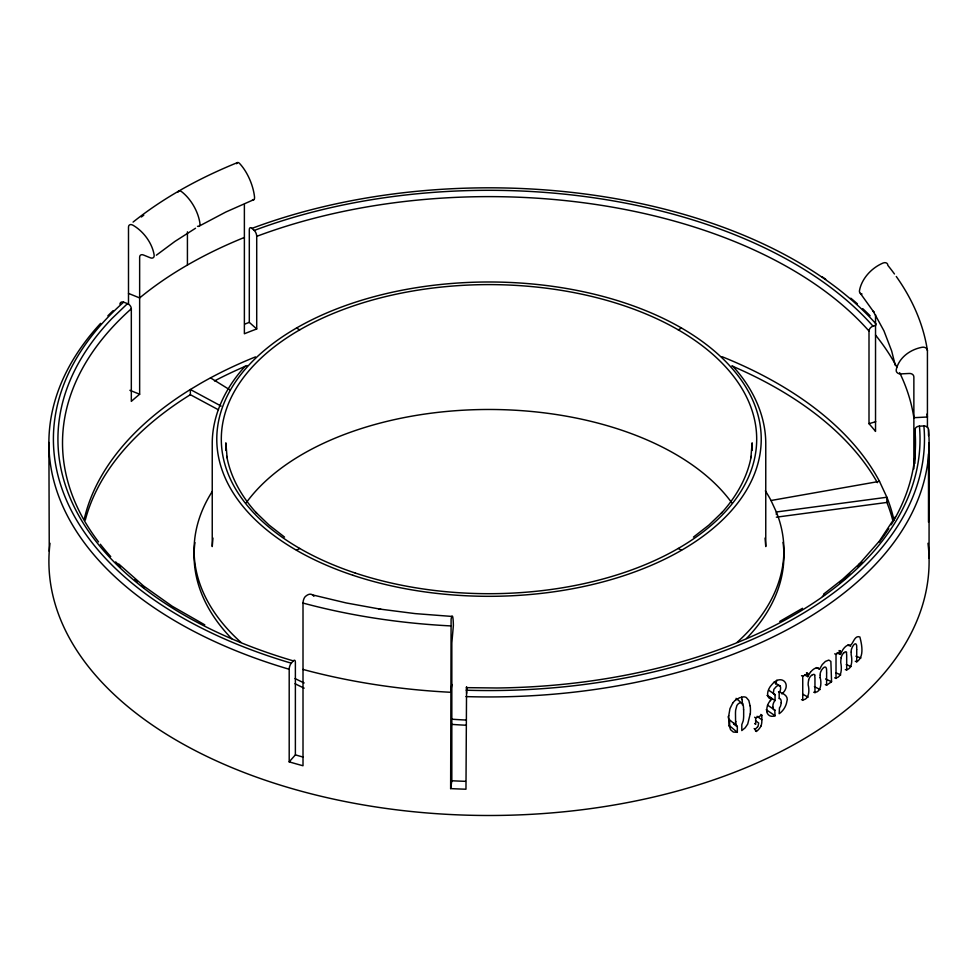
<?xml version="1.0" encoding="UTF-8"?>
<svg xmlns="http://www.w3.org/2000/svg" width="978" height="978" viewBox="0 0 978 978"><rect width="100%" height="100%" fill="white"/><g stroke="black" fill="none" stroke-linecap="round" stroke-linejoin="round"><path stroke-width="1.47" d="M128.497 303.95L128.497 227.043A4.535 3.032 50.5 0 1 132.825 225.148A31.761 21.247 50.5 0 1 154.145 255.001A4.535 3.032 50.5 0 1 150.478 257.85L143.363 254.965A4.535 3.032 50.5 0 0 139.646 257.165L139.646 394.244A426.494 246.236 0 0 0 131.321 401.359L131.321 308.755A4.535 3.105 48.4 0 0 127.507 303.62L123.705 302.19A4.535 3.105 48.4 0 0 119.915 304.146M313.877 596.323A31.761 10.954 -74.9 0 0 305.246 596.641A4.535 1.565 -74.9 0 0 303.009 603.059L303.009 765.75A440.1 254.084 0 0 1 289.195 761.862L289.195 669.245A4.535 1.687 -73.6 0 1 291.261 663.218L293.314 660.884A431.053 248.864 0 0 1 111.798 318.669L127.507 303.62M289.195 761.862L295.38 754.869L295.38 662.253A4.535 1.687 -73.6 0 0 293.314 660.884M466.677 693.304L466.567 686.837L465.968 789.209A440.1 254.084 0 0 1 450.638 788.598L451.102 619.208A31.761 2.262 -87.1 0 1 453.376 625.492L451.836 642.974L451.824 780.762L450.638 788.598M927.425 427.545L927.425 350.637A440.1 254.084 0 0 0 896.264 276.481M928.501 522.166L928.501 453.853M928.501 435.626L928.501 429.562A4.535 3.704 -5.2 0 0 923.965 425.992L919.43 426.127A431.053 248.864 0 0 1 496.775 687.986L466.445 687.656M929.063 558.022L929.1 442.851M737.326 732.339L729.649 725.847L729.661 719.906L737.339 726.397L737.326 732.339L733.292 732.045L730.554 729.698L729.05 725.101L728.634 717.828A55.709 38.215 -48.2 0 1 728.769 715.835M736.226 725.969L733.989 724.136L733.989 723.023M760.774 714.453L761.838 715.224L761.825 720.517A15.624 10.061 -53.6 0 1 761.055 725.933M856.728 649.404L856.704 646.837A23.973 10.758 -69.2 0 0 856.63 645.358C855.457 640.089 850.298 649.27 851.251 652.081M826.618 672.803L826.593 670.236A23.973 12.567 -64.2 0 0 826.496 668.756C825.493 663.341 819.209 671.752 820.249 675.089M856.728 649.722L856.728 661.813L855.298 661.275M820.151 677.644C821.875 683.255 820.872 693.353 813.708 692.265M826.618 673.121L826.606 685.211L825.31 684.588M781.312 702.656L780.578 705.982A5.135 3.166 -56.7 0 1 779.478 707.803L779.185 713.683A12.482 7.714 -57.5 0 0 783.989 708.757A12.042 7.237 -57.9 0 0 786.752 701.984C789.087 695.823 782.962 693.255 778.537 691.727M728.72 715.859L729.955 708.647L732.803 702.901M750.199 713.916L747.718 724.05L745.175 727.815L741.801 730.566L741.813 724.625L743.243 720.762A40.66 27.091 -50.8 0 0 743.659 716.483L743.671 709.784M212.959 538.047L212.238 546.58L212.238 442.851C212.483 414.134 225.967 387.007 245.221 366.212M776.838 680.175L775.676 684.148M451.824 684.441L450.638 692.277A440.1 254.084 0 0 1 303.009 669.441M841.178 657.766L840.835 660.358A37.763 18.521 -66.6 0 0 840.762 662.619C841.911 668.023 841.972 678.646 834.674 677.876M808.635 680.052L808.244 682.62A37.763 21.223 -61.3 0 0 808.158 684.869C809.772 690.688 808.977 700.969 801.52 699.71M847.853 645.113C852.865 648.548 853.366 634.319 859.882 637.008C861.887 644.722 864.405 657.094 856.728 661.813M836.997 652.949L840.395 654.429L842.73 649.893A10.709 4.976 -66.2 0 1 845.261 646.849A12.616 5.819 -66 0 1 846.471 645.871L848.256 645.028A8.276 3.875 -67.3 0 1 849.723 645.248L850.652 646.238M816.349 667.571L819.552 669.196L822.253 664.551L825.408 661.434L828.782 660.077L830.872 661.372L831.557 681.739L826.606 685.211M804.649 674.954L807.73 676.654L810.407 672.289M895.457 516.677L879.369 541.115L858.904 564.428M757.583 726.85L755.163 729.343L754.136 728.561M721.385 513.157C735.957 497.142 747.29 477.826 751.226 456.347L750.884 457.753L752.155 442.851L752.155 450.406M770.419 700.59L772.07 698.854L767.07 695.419M781.923 693.928C792.571 684.551 781.177 673.035 771.886 684.612A10.024 6.32 -55.1 0 0 768.463 697.326A8.032 5.061 -56 0 0 770.236 698.659L772.07 698.854M722.253 512.215L708.903 525.076L693.451 537.105M859.784 563.462L842.657 579.221L823.525 594.196M851.227 652.106A36.797 17.066 -68.3 0 0 851.153 654.661C852.425 659.832 852.278 670.309 845.31 669.685M133.069 222.092C164.524 196.969 200.282 177.69 237.495 162.58M156.358 255.209L174.866 241.456L195.539 228.253M839.038 650.553L840.395 651.14L836.019 654.429L836.019 678.487M735.517 700.101L739.588 697.754L743.622 696.862A10.403 6.883 -50.1 0 1 746.3 697.522L748.818 700.48L750.126 705.957M734.637 723.72L733.989 724.136M806.508 672.693L807.73 673.365L806.495 674.123M805.249 674.869L805.872 674.49M804.625 675.236L802.742 676.348L802.742 700.407M296.505 550.284L299.72 548.438M678.28 329.867L681.495 328.021M779.71 621.446L802.51 608.304M199.231 226.089L225.845 212.018L253.95 199.585M761.067 715.566L761.838 715.224M760.297 715.92L757.999 716.947M757.229 717.29L755.676 717.974L754.649 717.204M875.738 325.381L873.048 326.175A4.535 3.301 -41.4 0 0 869.002 331.065L869.002 423.682A426.494 246.236 0 0 1 875.53 431.408L875.53 314.72M869.002 423.682L875.738 421.701M765.346 490.834A294.916 170.27 0 0 1 771.031 500.504L879.491 481.359L886.875 497.252A408.339 235.747 0 0 1 894.051 520.443M729.649 725.847L728.977 725.945M776.349 517.179L886.875 502.447A408.339 235.747 0 0 1 892.633 519.795M451.897 616.433L415.112 613.597L378.865 608.964L380.907 609.27L346.163 602.937L312.495 594.893M766.764 711.752A12.384 7.897 -58 0 0 775.065 715.798L774.759 710.162A5.477 3.399 -56.2 0 1 773.427 709.258L772.791 707.216M855.909 656.201L860.946 658.035M846.276 664.624L851.178 666.568M128.497 293.412L139.646 297.923A426.494 246.236 0 0 1 244.378 237.446M129.891 390.295L139.646 394.244M836.007 672.852L840.762 674.918M834.674 653.83L836.019 654.429M736.055 698.353L742.4 703.61M825.591 678.964L831.557 681.739M814.393 686.654L820.151 689.576M221.138 406.078L190.355 389.501A408.339 235.747 0 0 0 84.206 519.294M255.466 356.897A408.339 235.747 0 0 0 200.258 383.584L190.355 389.501L190.355 394.696L218.461 409.819M802.608 694.123L808.158 697.167M801.52 675.664L802.742 676.348M204.805 624.856L172.238 606.262L143.57 585.956L118.778 564.013M296.505 328.021L299.72 329.867M678.28 548.438L681.495 550.284M210.514 377.875L229.854 389.843M774.026 682.118L779.649 685.81M768.745 690.285L775.065 694.551L775.065 700.554L767.485 695.431M767.485 705.101L775.065 710.224M766.226 709.747L775.065 715.713M757.094 716.299L761.838 719.771M755.542 720.688L758.671 723.011L758.17 725.7A4.487 2.922 -53.1 0 1 757.583 726.85M755.346 730.664L756.385 731.434A10.648 7.127 -53.8 0 0 761.006 726.006M754.649 723.561L755.676 724.343L755.676 717.974M284.549 537.105L269.097 525.076L255.747 512.215M256.713 328.963L256.713 236.346A4.535 2.017 69.4 0 0 254.243 230.453L251.774 228.253A4.535 2.017 69.4 0 0 249.304 229.757L249.304 322.373L256.713 328.963A426.494 246.236 0 0 0 244.378 333.767L244.378 204.341M732.779 366.212C752.033 387.007 765.517 414.134 765.762 442.851L765.762 546.58L765.04 538.047M256.615 513.157C242.043 497.142 230.71 477.826 226.774 456.347L227.116 457.753L225.845 442.851L225.845 450.406M860.395 293.4L874.075 312.471L873.22 311.236L883.953 330.87L891.667 350.98L895.273 365.369M819.552 669.196L818.476 668.133A8.276 4.487 -62.1 0 0 816.789 667.803L814.711 668.524A12.616 6.736 -60.8 0 0 813.329 669.417A10.709 5.746 -61 0 0 810.42 672.302M755.163 729.343L756.385 731.434M771.031 500.504L776.349 511.983L776.349 514.575M814.65 675.285L814.918 677.399A50.734 27.849 -62.3 0 1 814.955 678.805L814.967 692.925M846.41 652.632L846.655 654.722A50.734 24.144 -67.5 0 1 846.679 656.128L846.691 670.248M741.666 697.033L742.045 699.625M735.59 721.544L735.48 713.231A47.763 32.311 -49.5 0 1 735.652 710.126L736.837 705.639A3.875 2.604 -49.8 0 1 741.63 702.938M48.9 442.472L49.255 551.262M919.43 426.127A4.535 3.704 -5.2 0 0 914.907 429.965L914.907 463.376M913.868 468.865L913.868 376.946A4.535 3.692 -8.6 0 0 909.344 373.462L900.689 373.902A4.535 3.692 -8.6 0 1 896.227 369.806A31.761 25.831 -8.6 0 1 922.156 347.251A4.535 3.692 -8.6 0 1 927.425 350.637M886.875 502.447L886.875 497.252L776.349 511.983A294.916 170.27 0 0 1 737.18 642.265M840.395 651.14L840.395 654.429M807.73 673.365L807.73 676.654M779.185 692.29L779.185 698.647M187.421 231.835L187.421 265.038M291.285 663.182A435.577 251.48 0 0 1 123.631 302.165M254.219 230.441A431.053 248.864 0 0 1 873.061 326.224M923.88 425.992A435.393 251.37 0 0 1 466.213 690.211M251.884 228.4A435.393 251.37 0 0 1 876.19 324.121M246.285 502.704A263.155 151.932 0 0 1 489 409.476A263.155 151.932 0 0 1 731.715 502.704M927.975 543.279A440.1 254.084 0 0 1 489 815.493A440.1 254.084 0 0 1 50.025 543.279M466.335 720.053A294.916 170.27 0 0 1 451.665 719.185M304.158 682.962A294.916 170.27 0 0 1 295.038 678.549M241.028 642.448A294.916 170.27 0 0 1 212.275 491.408M722.106 356.726A408.339 235.747 0 0 1 879.491 481.359M245.026 323.999A440.1 254.084 0 0 1 249.304 322.373M926.948 414.073A440.1 254.084 0 0 1 927.425 417.007L913.868 417.692A426.494 246.236 0 0 0 899.638 372.655M465.442 781.324A426.494 246.236 0 0 1 451.824 780.762M303.156 757.094A426.494 246.236 0 0 1 295.38 754.869M928.501 429.562A440.1 254.084 0 0 1 465.968 696.593M289.195 669.258A440.1 254.084 0 0 1 100.612 323.351M107.861 315.808A440.1 254.084 0 0 1 113.203 310.613M822.07 276.774A440.1 254.084 0 0 1 825.689 279.219M850.823 298.204A440.1 254.084 0 0 1 857.425 303.877M862.73 308.669A440.1 254.084 0 0 1 870.139 315.808M841.117 657.778A5.477 2.665 -66.7 0 1 843.757 652.864M844.038 652.742A4.095 1.932 -66.2 0 1 846.618 652.326M820.139 677.656A36.797 19.792 -63.2 0 1 820.224 675.101M808.574 680.052A5.477 3.056 -61.4 0 1 811.593 675.333M811.911 675.223A4.095 2.225 -61 0 1 814.882 675.003M766.996 711.581A12.408 7.873 -54.6 0 1 768.048 704.148A9.939 6.235 -55 0 1 770.383 700.554M773.011 707.057A6.809 4.193 -55.9 0 1 774.979 700.468M775.041 694.625A4.487 2.8 -55.6 0 1 773.378 692.852L773.867 689.294L776.532 686.311A5.183 3.179 -56.3 0 1 779.71 685.688M779.735 685.688A5.33 3.252 -57 0 1 780.566 688.573A4.804 2.958 -56.7 0 1 779.258 692.351M779.356 698.316A6.932 4.205 -57.3 0 1 781.165 702.705M742.681 703.414A22.873 15.281 -50.4 0 1 743.537 709.832M737.119 726.605A12.787 8.619 -50 0 1 735.884 721.446M750.224 705.908A56.284 37.042 -51.9 0 1 750.309 713.879M732.828 702.913A10.306 6.834 -49.1 0 1 735.529 700.126M729.441 720.101A13.093 8.826 -50 0 1 728.255 716.373M742.143 699.563A58.032 38.179 -51.9 0 1 742.363 704.771M85.282 520.1A408.339 235.747 0 0 1 190.355 394.696M214.488 380.943A408.339 235.747 0 0 1 247.165 365.515M731.788 365.919A408.339 235.747 0 0 1 877.376 482.655M783.036 542.387A294.916 170.27 0 0 1 746.483 638.5M466.335 725.236A294.916 170.27 0 0 1 451.665 724.368M304.158 688.145A294.916 170.27 0 0 1 295.038 683.732M231.7 638.683A294.916 170.27 0 0 1 194.928 542.607M914.907 429.965A426.494 246.236 0 0 1 891.166 524.807M888.794 528.585A426.494 246.236 0 0 1 879.332 542.081M862.009 562.228A426.494 246.236 0 0 1 857.743 566.58M849.968 574A426.494 246.236 0 0 1 839.906 582.802M824.76 594.685A426.494 246.236 0 0 1 822.388 596.421M143.962 587.582A426.494 246.236 0 0 1 141.59 585.688M136.944 581.837A426.494 246.236 0 0 1 134.671 579.893M120.673 566.983A426.494 246.236 0 0 1 115.661 561.885M110.734 556.592A426.494 246.236 0 0 1 100.318 544.22M98.558 541.934A426.494 246.236 0 0 1 131.321 308.755M256.713 236.346A426.494 246.236 0 0 1 869.002 331.065M875.53 335.087A426.494 246.236 0 0 1 896.85 367.153M450.638 625.908A440.1 254.084 0 0 1 303.009 603.059M141.345 216.982A440.1 254.084 0 0 1 143.778 215.184M894.467 273.987A440.1 254.084 0 0 0 887.865 265.393A4.535 3.362 -38.9 0 0 883.073 263.033A31.761 23.496 -38.9 0 0 859.479 290.637A4.535 3.362 -38.9 0 0 862.009 294.011M236.664 163.729A4.535 2.127 68 0 1 239.61 163.497A31.761 14.878 68 0 1 254.537 197.043A4.535 2.127 68 0 1 252.52 199.622M177.886 192.324A4.535 2.616 60 0 1 181.541 191.627A31.761 18.337 60 0 1 199.94 223.497A4.535 2.616 60 0 1 197.507 226.309M352.887 575.26A272.226 157.165 0 0 0 761.226 439.146A272.226 157.165 0 0 0 352.887 303.046A272.226 157.165 0 0 0 352.887 575.26M355.161 572.998A267.691 154.548 0 0 0 756.691 439.146A267.691 154.548 0 0 0 355.161 305.307A267.691 154.548 0 0 0 355.161 572.998"/></g></svg>
